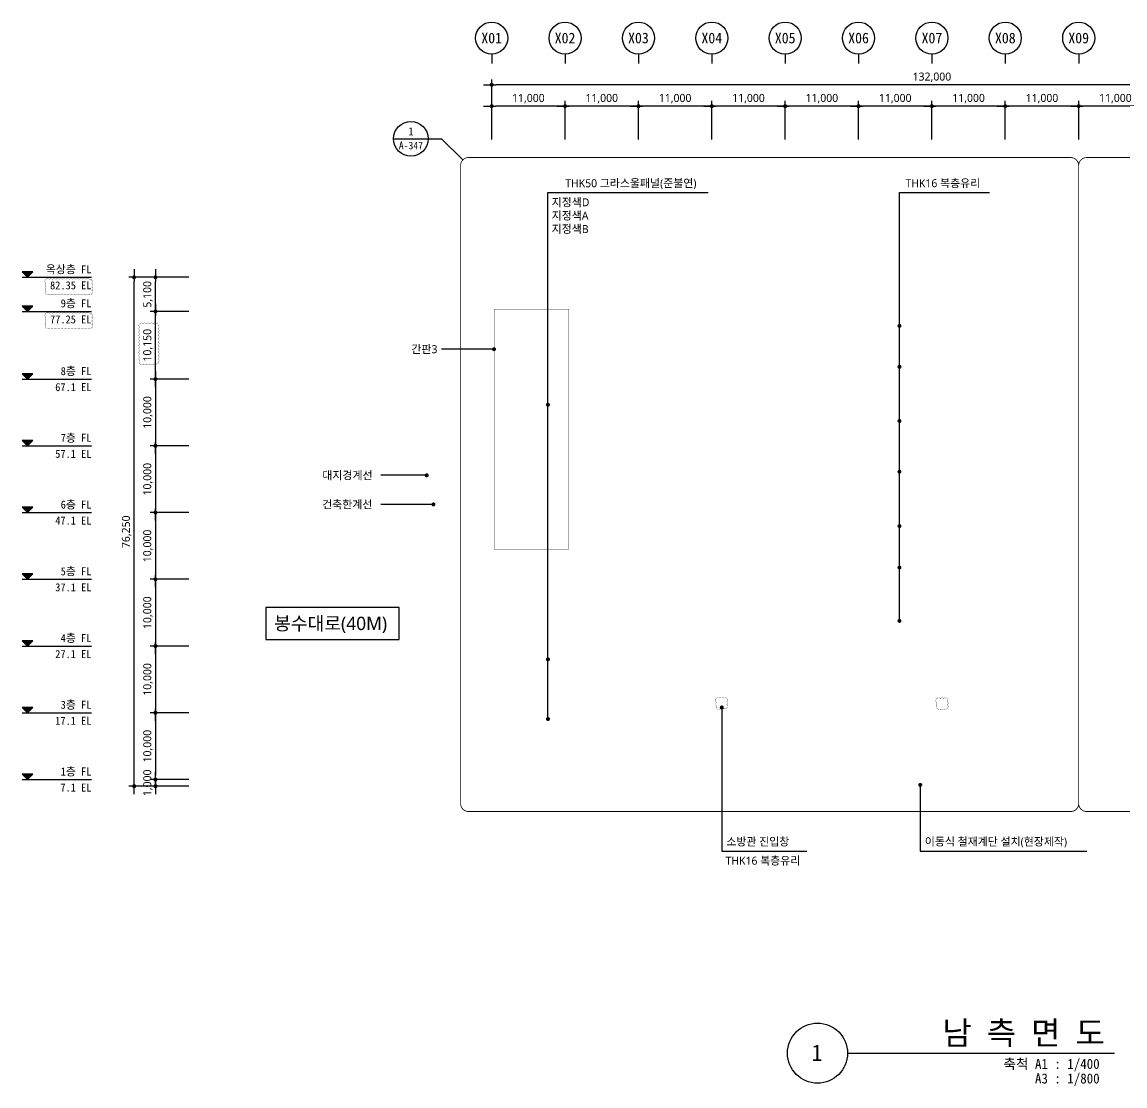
# Model space of a CAD drawing. Header units: millimetres. Extents: x 6178 to 1332178, y 1007012 to 1184858.
# Drawn here: x 1014178 to 1179513, y 1007012 to 1166428 of the extents above; entities that cross this region are included whole.
import ezdxf
from ezdxf.enums import TextEntityAlignment as Align

# ---------------------------------------------------------------- set-up
doc = ezdxf.new("R2010")
doc.units = ezdxf.units.MM
doc.linetypes.add('DASHDOTX2', pattern=[2, 1, -0.5, 0, -0.5])
doc.linetypes.add('HID', pattern=[2, 1.1, -0.9])
for name, color, linetype, lineweight in [('A-AXIS-BUBL', 7, 'Continuous', 25), ('A-DIMS', 7, 'Continuous', 25), ('A-FLXX-HID2', 3, 'HID', 25), ('A-MKXS-LEAD', 7, 'Continuous', 25), ('A-MKXS-MAK2', 3, 'DASHDOTX2', 25), ('A-MKXS-TEXT1', 3, 'Continuous', 25), ('A-MKXS-TEXT2', 7, 'Continuous', 25), ('A-MKXX-NAME', 3, 'Continuous', 25), ('A-XXXX-SYMB', 7, 'Continuous', 25), ('A-XXXX-TXT1', 3, 'Continuous', 25), ('A-XXXX-TXT2', 3, 'Continuous', 25), ('REV-202205', 20, 'Continuous', 25)]:
    doc.layers.add(name, color=color, linetype=linetype, lineweight=lineweight)
doc.styles.add('HY울릉도L', font='')
doc.styles.add('돋움체', font='')
doc.styles.add('맑은고딕', font='malgun.ttf')
doc.styles.get('HY울릉도L').set_extended_font_data('HYwulM')
doc.styles.get('돋움체').set_extended_font_data('DotumChe')
doc.dimstyles.new('CDIM', dxfattribs={"dimtxt": 3, "dimasz": 1.5, "dimexe": 2, "dimexo": 1, "dimgap": 1, "dimtad": 1, "dimdec": 0, "dimrnd": 0.5, "dimzin": 0, "dimdsep": 32, "dimlunit": 6, "dimtxsty": 'HY울릉도L', "dimblk1": '_CIDOT', "dimblk2": '_CIDOT', "dimsah": 1, "dimcen": 5.5, "dimclrd": 2, "dimclre": 2, "dimclrt": 7, "dimadec": 0, "dimazin": 0, "dimtfac": 1, "dimtdec": 0, "dimtix": 1, "dimtmove": 2, "dimatfit": 1, "dimldrblk": '_CIDOT', "dimfxl": 1, "dimtolj": 1, "dimtzin": 0, "dimlwd": -1, "dimarcsym": 0})

# ---------------------------------------------------------------- blocks, each defined once
blk = doc.blocks.new('_CIDOT')
at = {"color": 0, "linetype": 'ByBlock'}
blk.add_line((2, 0), (-1, 0), dxfattribs=at)
at = {"color": 0, "linetype": 'ByBlock', "const_width": 0.5}
blk.add_lwpolyline([(-0.25, 0, 1), (0.25, 0, 1)], format="xyb", close=True, dxfattribs=at)
blk = doc.blocks.new('*D85')
at = {"layer": 'A-DIMS', "lineweight": -2, "transparency": 16777216}
for p, q in [((120560, -217424), (114760, -217424)), ((120560, -227574), (114760, -227574))]:
    blk.add_line(p, q, dxfattribs=at)
at = {"layer": 'A-DIMS', "transparency": 16777216}
blk.add_line((115560, -226974), (115560, -218024), dxfattribs=at)
at = {"layer": 'A-DIMS', "transparency": 16777216, "xscale": 600, "yscale": 600, "zscale": 600}
for p, rotation in [((115560, -217424), 90), ((115560, -227574), 270)]:
    blk.add_blockref('_CIDOT', p, dxfattribs=dict(at, rotation=rotation))
at = {"layer": 'A-DIMS', "color": 3, "transparency": 16777216, "insert": (114436, -222499), "char_height": 1200, "attachment_point": 5, "rotation": 90, "style": '맑은고딕'}
blk.add_mtext('\\A1;10,150', dxfattribs=at)
blk = doc.blocks.new('*D86')
at = {"layer": 'A-DIMS', "lineweight": -2, "transparency": 16777216}
for p, q in [((120560, -227574), (114760, -227574)), ((120560, -237574), (114760, -237574))]:
    blk.add_line(p, q, dxfattribs=at)
at = {"layer": 'A-DIMS', "transparency": 16777216}
blk.add_line((115560, -228174), (115560, -236974), dxfattribs=at)
at = {"layer": 'A-DIMS', "transparency": 16777216, "xscale": 600, "yscale": 600, "zscale": 600}
for p, rotation in [((115560, -227574), 90), ((115560, -237574), 270)]:
    blk.add_blockref('_CIDOT', p, dxfattribs=dict(at, rotation=rotation))
at = {"layer": 'A-DIMS', "color": 3, "transparency": 16777216, "insert": (114436, -232574), "char_height": 1200, "attachment_point": 5, "rotation": 90, "style": '맑은고딕'}
blk.add_mtext('\\A1;10,000', dxfattribs=at)
blk = doc.blocks.new('*D87')
at = {"layer": 'A-DIMS', "lineweight": -2, "transparency": 16777216}
for p, q in [((120560, -237574), (114760, -237574)), ((120560, -247574), (114760, -247574))]:
    blk.add_line(p, q, dxfattribs=at)
at = {"layer": 'A-DIMS', "transparency": 16777216}
blk.add_line((115560, -238174), (115560, -246974), dxfattribs=at)
at = {"layer": 'A-DIMS', "transparency": 16777216, "xscale": 600, "yscale": 600, "zscale": 600}
for p, rotation in [((115560, -237574), 90), ((115560, -247574), 270)]:
    blk.add_blockref('_CIDOT', p, dxfattribs=dict(at, rotation=rotation))
at = {"layer": 'A-DIMS', "color": 3, "transparency": 16777216, "insert": (114436, -242574), "char_height": 1200, "attachment_point": 5, "rotation": 90, "style": '맑은고딕'}
blk.add_mtext('\\A1;10,000', dxfattribs=at)
blk = doc.blocks.new('*D88')
at = {"layer": 'A-DIMS', "lineweight": -2, "transparency": 16777216}
for p, q in [((120560, -247574), (114760, -247574)), ((120560, -257574), (114760, -257574))]:
    blk.add_line(p, q, dxfattribs=at)
at = {"layer": 'A-DIMS', "transparency": 16777216}
blk.add_line((115560, -248174), (115560, -256974), dxfattribs=at)
at = {"layer": 'A-DIMS', "transparency": 16777216, "xscale": 600, "yscale": 600, "zscale": 600}
for p, rotation in [((115560, -247574), 90), ((115560, -257574), 270)]:
    blk.add_blockref('_CIDOT', p, dxfattribs=dict(at, rotation=rotation))
at = {"layer": 'A-DIMS', "color": 3, "transparency": 16777216, "insert": (114436, -252574), "char_height": 1200, "attachment_point": 5, "rotation": 90, "style": '맑은고딕'}
blk.add_mtext('\\A1;10,000', dxfattribs=at)
blk = doc.blocks.new('*D89')
at = {"layer": 'A-DIMS', "lineweight": -2, "transparency": 16777216}
for p, q in [((120560, -257574), (114760, -257574)), ((120560, -267574), (114760, -267574))]:
    blk.add_line(p, q, dxfattribs=at)
at = {"layer": 'A-DIMS', "transparency": 16777216}
blk.add_line((115560, -258174), (115560, -266974), dxfattribs=at)
at = {"layer": 'A-DIMS', "transparency": 16777216, "xscale": 600, "yscale": 600, "zscale": 600}
for p, rotation in [((115560, -257574), 90), ((115560, -267574), 270)]:
    blk.add_blockref('_CIDOT', p, dxfattribs=dict(at, rotation=rotation))
at = {"layer": 'A-DIMS', "color": 3, "transparency": 16777216, "insert": (114436, -262574), "char_height": 1200, "attachment_point": 5, "rotation": 90, "style": '맑은고딕'}
blk.add_mtext('\\A1;10,000', dxfattribs=at)
blk = doc.blocks.new('*D90')
at = {"layer": 'A-DIMS', "lineweight": -2, "transparency": 16777216}
for p, q in [((120560, -267574), (114760, -267574)), ((120560, -277574), (114760, -277574))]:
    blk.add_line(p, q, dxfattribs=at)
at = {"layer": 'A-DIMS', "transparency": 16777216}
blk.add_line((115560, -268174), (115560, -276974), dxfattribs=at)
at = {"layer": 'A-DIMS', "transparency": 16777216, "xscale": 600, "yscale": 600, "zscale": 600}
for p, rotation in [((115560, -267574), 90), ((115560, -277574), 270)]:
    blk.add_blockref('_CIDOT', p, dxfattribs=dict(at, rotation=rotation))
at = {"layer": 'A-DIMS', "color": 3, "transparency": 16777216, "insert": (114436, -272574), "char_height": 1200, "attachment_point": 5, "rotation": 90, "style": '맑은고딕'}
blk.add_mtext('\\A1;10,000', dxfattribs=at)
blk = doc.blocks.new('*D91')
at = {"layer": 'A-DIMS', "lineweight": -2, "transparency": 16777216}
for p, q in [((120560, -277574), (114760, -277574)), ((120560, -287574), (114760, -287574))]:
    blk.add_line(p, q, dxfattribs=at)
at = {"layer": 'A-DIMS', "transparency": 16777216}
blk.add_line((115560, -278174), (115560, -286974), dxfattribs=at)
at = {"layer": 'A-DIMS', "transparency": 16777216, "xscale": 600, "yscale": 600, "zscale": 600}
for p, rotation in [((115560, -277574), 90), ((115560, -287574), 270)]:
    blk.add_blockref('_CIDOT', p, dxfattribs=dict(at, rotation=rotation))
at = {"layer": 'A-DIMS', "color": 3, "transparency": 16777216, "insert": (114436, -282574), "char_height": 1200, "attachment_point": 5, "rotation": 90, "style": '맑은고딕'}
blk.add_mtext('\\A1;10,000', dxfattribs=at)
blk = doc.blocks.new('*D92')
at = {"layer": 'A-DIMS', "lineweight": -2, "transparency": 16777216}
for p, q in [((120560, -212324), (114760, -212324)), ((120560, -217424), (114760, -217424))]:
    blk.add_line(p, q, dxfattribs=at)
at = {"layer": 'A-DIMS', "transparency": 16777216}
blk.add_line((115560, -216824), (115560, -212924), dxfattribs=at)
at = {"layer": 'A-DIMS', "transparency": 16777216, "xscale": 600, "yscale": 600, "zscale": 600}
for p, rotation in [((115560, -212324), 90), ((115560, -217424), 270)]:
    blk.add_blockref('_CIDOT', p, dxfattribs=dict(at, rotation=rotation))
at = {"layer": 'A-DIMS', "color": 3, "transparency": 16777216, "insert": (114436, -214874), "char_height": 1200, "attachment_point": 5, "rotation": 90, "style": '맑은고딕'}
blk.add_mtext('\\A1;5,100', dxfattribs=at)
blk = doc.blocks.new('*D93')
at = {"layer": 'A-DIMS', "lineweight": -2, "transparency": 16777216}
for p, q in [((120560, -212324), (111560, -212324)), ((120560, -288574), (111560, -288574))]:
    blk.add_line(p, q, dxfattribs=at)
at = {"layer": 'A-DIMS', "transparency": 16777216}
blk.add_line((112360, -287974), (112360, -212924), dxfattribs=at)
at = {"layer": 'A-DIMS', "transparency": 16777216, "xscale": 600, "yscale": 600, "zscale": 600}
for p, rotation in [((112360, -212324), 90), ((112360, -288574), 270)]:
    blk.add_blockref('_CIDOT', p, dxfattribs=dict(at, rotation=rotation))
at = {"layer": 'A-DIMS', "color": 3, "transparency": 16777216, "insert": (111239, -250449), "char_height": 1200, "attachment_point": 5, "rotation": 90, "style": '맑은고딕'}
blk.add_mtext('\\A1;76,250', dxfattribs=at)
blk = doc.blocks.new('*D94')
at = {"layer": 'A-DIMS', "lineweight": -2, "transparency": 16777216}
for p, q in [((120560, -287574), (114760, -287574)), ((120560, -288574), (114760, -288574))]:
    blk.add_line(p, q, dxfattribs=at)
at = {"layer": 'A-DIMS', "transparency": 16777216}
for p, q in [((115560, -286974), (115560, -286374)), ((115560, -287574), (115560, -288574)), ((115560, -289174), (115560, -289774))]:
    blk.add_line(p, q, dxfattribs=at)
at = {"layer": 'A-DIMS', "transparency": 16777216, "xscale": 600, "yscale": 600, "zscale": 600}
for p, rotation in [((115560, -287574), 270), ((115560, -288574), 90)]:
    blk.add_blockref('_CIDOT', p, dxfattribs=dict(at, rotation=rotation))
at = {"layer": 'A-DIMS', "color": 3, "transparency": 16777216, "insert": (114436, -288074), "char_height": 1200, "attachment_point": 5, "rotation": 90, "style": '맑은고딕'}
blk.add_mtext('\\A1;1,000', dxfattribs=at)
blk = doc.blocks.new('*D26')
at = {"layer": 'A-DIMS', "lineweight": -2, "transparency": 16777216}
for p, q in [((1084578, 1148828), (1084578, 1157828)), ((1216578, 1148828), (1216578, 1157828))]:
    blk.add_line(p, q, dxfattribs=at)
at = {"layer": 'A-DIMS', "transparency": 16777216}
blk.add_line((1215978, 1157028), (1085178, 1157028), dxfattribs=at)
at = {"layer": 'A-DIMS', "transparency": 16777216, "xscale": 600, "yscale": 600, "zscale": 600}
for p, rotation in [((1084578, 1157028), 179.9999999999026), ((1216578, 1157028), 359.9999999999026)]:
    blk.add_blockref('_CIDOT', p, dxfattribs=dict(at, rotation=rotation))
at = {"layer": 'A-DIMS', "color": 3, "transparency": 16777216, "insert": (1150578, 1158152), "char_height": 1200, "attachment_point": 5, "style": '맑은고딕'}
blk.add_mtext('\\A1;132,000', dxfattribs=at)
blk = doc.blocks.new('*D27')
at = {"layer": 'A-DIMS', "lineweight": -2, "transparency": 16777216}
for p, q in [((1084578, 1148828), (1084578, 1154628)), ((1095578, 1148828), (1095578, 1154628))]:
    blk.add_line(p, q, dxfattribs=at)
at = {"layer": 'A-DIMS', "transparency": 16777216}
blk.add_line((1094978, 1153828), (1085178, 1153828), dxfattribs=at)
at = {"layer": 'A-DIMS', "transparency": 16777216, "xscale": 600, "yscale": 600, "zscale": 600}
for p, rotation in [((1084578, 1153828), 179.9999999992772), ((1095578, 1153828), 359.9999999992772)]:
    blk.add_blockref('_CIDOT', p, dxfattribs=dict(at, rotation=rotation))
at = {"layer": 'A-DIMS', "color": 3, "transparency": 16777216, "insert": (1090078, 1154952), "char_height": 1200, "attachment_point": 5, "style": '맑은고딕'}
blk.add_mtext('\\A1;11,000', dxfattribs=at)
blk = doc.blocks.new('*D28')
at = {"layer": 'A-DIMS', "lineweight": -2, "transparency": 16777216}
for p, q in [((1095578, 1148828), (1095578, 1154628)), ((1106578, 1148828), (1106578, 1154628))]:
    blk.add_line(p, q, dxfattribs=at)
at = {"layer": 'A-DIMS', "transparency": 16777216}
blk.add_line((1105978, 1153828), (1096178, 1153828), dxfattribs=at)
at = {"layer": 'A-DIMS', "transparency": 16777216, "xscale": 600, "yscale": 600, "zscale": 600}
for p, rotation in [((1095578, 1153828), 179.9999999992772), ((1106578, 1153828), 359.9999999992772)]:
    blk.add_blockref('_CIDOT', p, dxfattribs=dict(at, rotation=rotation))
at = {"layer": 'A-DIMS', "color": 3, "transparency": 16777216, "insert": (1101078, 1154952), "char_height": 1200, "attachment_point": 5, "style": '맑은고딕'}
blk.add_mtext('\\A1;11,000', dxfattribs=at)
blk = doc.blocks.new('*D29')
at = {"layer": 'A-DIMS', "lineweight": -2, "transparency": 16777216}
for p, q in [((1106578, 1148828), (1106578, 1154628)), ((1117578, 1148828), (1117578, 1154628))]:
    blk.add_line(p, q, dxfattribs=at)
at = {"layer": 'A-DIMS', "transparency": 16777216}
blk.add_line((1116978, 1153828), (1107178, 1153828), dxfattribs=at)
at = {"layer": 'A-DIMS', "transparency": 16777216, "xscale": 600, "yscale": 600, "zscale": 600}
for p, rotation in [((1106578, 1153828), 179.9999999992772), ((1117578, 1153828), 359.9999999992772)]:
    blk.add_blockref('_CIDOT', p, dxfattribs=dict(at, rotation=rotation))
at = {"layer": 'A-DIMS', "color": 3, "transparency": 16777216, "insert": (1112078, 1154952), "char_height": 1200, "attachment_point": 5, "style": '맑은고딕'}
blk.add_mtext('\\A1;11,000', dxfattribs=at)
blk = doc.blocks.new('*D30')
at = {"layer": 'A-DIMS', "lineweight": -2, "transparency": 16777216}
for p, q in [((1117578, 1148828), (1117578, 1154628)), ((1128578, 1148828), (1128578, 1154628))]:
    blk.add_line(p, q, dxfattribs=at)
at = {"layer": 'A-DIMS', "transparency": 16777216}
blk.add_line((1127978, 1153828), (1118178, 1153828), dxfattribs=at)
at = {"layer": 'A-DIMS', "transparency": 16777216, "xscale": 600, "yscale": 600, "zscale": 600}
for p, rotation in [((1117578, 1153828), 179.9999999992772), ((1128578, 1153828), 359.9999999992772)]:
    blk.add_blockref('_CIDOT', p, dxfattribs=dict(at, rotation=rotation))
at = {"layer": 'A-DIMS', "color": 3, "transparency": 16777216, "insert": (1123078, 1154952), "char_height": 1200, "attachment_point": 5, "style": '맑은고딕'}
blk.add_mtext('\\A1;11,000', dxfattribs=at)
blk = doc.blocks.new('*D31')
at = {"layer": 'A-DIMS', "lineweight": -2, "transparency": 16777216}
for p, q in [((1128578, 1148828), (1128578, 1154628)), ((1139578, 1148828), (1139578, 1154628))]:
    blk.add_line(p, q, dxfattribs=at)
at = {"layer": 'A-DIMS', "transparency": 16777216}
blk.add_line((1138978, 1153828), (1129178, 1153828), dxfattribs=at)
at = {"layer": 'A-DIMS', "transparency": 16777216, "xscale": 600, "yscale": 600, "zscale": 600}
for p, rotation in [((1128578, 1153828), 179.9999999992772), ((1139578, 1153828), 359.9999999992772)]:
    blk.add_blockref('_CIDOT', p, dxfattribs=dict(at, rotation=rotation))
at = {"layer": 'A-DIMS', "color": 3, "transparency": 16777216, "insert": (1134078, 1154952), "char_height": 1200, "attachment_point": 5, "style": '맑은고딕'}
blk.add_mtext('\\A1;11,000', dxfattribs=at)
blk = doc.blocks.new('*D32')
at = {"layer": 'A-DIMS', "lineweight": -2, "transparency": 16777216}
for p, q in [((1139578, 1148828), (1139578, 1154628)), ((1150578, 1148828), (1150578, 1154628))]:
    blk.add_line(p, q, dxfattribs=at)
at = {"layer": 'A-DIMS', "transparency": 16777216}
blk.add_line((1149978, 1153828), (1140178, 1153828), dxfattribs=at)
at = {"layer": 'A-DIMS', "transparency": 16777216, "xscale": 600, "yscale": 600, "zscale": 600}
for p, rotation in [((1139578, 1153828), 179.9999999992772), ((1150578, 1153828), 359.9999999992772)]:
    blk.add_blockref('_CIDOT', p, dxfattribs=dict(at, rotation=rotation))
at = {"layer": 'A-DIMS', "color": 3, "transparency": 16777216, "insert": (1145078, 1154952), "char_height": 1200, "attachment_point": 5, "style": '맑은고딕'}
blk.add_mtext('\\A1;11,000', dxfattribs=at)
blk = doc.blocks.new('*D33')
at = {"layer": 'A-DIMS', "lineweight": -2, "transparency": 16777216}
for p, q in [((1150578, 1148828), (1150578, 1154628)), ((1161578, 1148828), (1161578, 1154628))]:
    blk.add_line(p, q, dxfattribs=at)
at = {"layer": 'A-DIMS', "transparency": 16777216}
blk.add_line((1160978, 1153828), (1151178, 1153828), dxfattribs=at)
at = {"layer": 'A-DIMS', "transparency": 16777216, "xscale": 600, "yscale": 600, "zscale": 600}
for p, rotation in [((1150578, 1153828), 179.9999999992675), ((1161578, 1153828), 359.9999999992675)]:
    blk.add_blockref('_CIDOT', p, dxfattribs=dict(at, rotation=rotation))
at = {"layer": 'A-DIMS', "color": 3, "transparency": 16777216, "insert": (1156078, 1154952), "char_height": 1200, "attachment_point": 5, "style": '맑은고딕'}
blk.add_mtext('\\A1;11,000', dxfattribs=at)
blk = doc.blocks.new('*D34')
at = {"layer": 'A-DIMS', "lineweight": -2, "transparency": 16777216}
for p, q in [((1161578, 1148828), (1161578, 1154628)), ((1172578, 1148828), (1172578, 1154628))]:
    blk.add_line(p, q, dxfattribs=at)
at = {"layer": 'A-DIMS', "transparency": 16777216}
blk.add_line((1171978, 1153828), (1162178, 1153828), dxfattribs=at)
at = {"layer": 'A-DIMS', "transparency": 16777216, "xscale": 600, "yscale": 600, "zscale": 600}
for p, rotation in [((1161578, 1153828), 179.9999999992675), ((1172578, 1153828), 359.9999999992675)]:
    blk.add_blockref('_CIDOT', p, dxfattribs=dict(at, rotation=rotation))
at = {"layer": 'A-DIMS', "color": 3, "transparency": 16777216, "insert": (1167078, 1154952), "char_height": 1200, "attachment_point": 5, "style": '맑은고딕'}
blk.add_mtext('\\A1;11,000', dxfattribs=at)
blk = doc.blocks.new('*D35')
at = {"layer": 'A-DIMS', "lineweight": -2, "transparency": 16777216}
for p, q in [((1172578, 1148828), (1172578, 1154628)), ((1183578, 1148828), (1183578, 1154628))]:
    blk.add_line(p, q, dxfattribs=at)
at = {"layer": 'A-DIMS', "transparency": 16777216}
blk.add_line((1182978, 1153828), (1173178, 1153828), dxfattribs=at)
at = {"layer": 'A-DIMS', "transparency": 16777216, "xscale": 600, "yscale": 600, "zscale": 600}
for p, rotation in [((1172578, 1153828), 179.9999999992675), ((1183578, 1153828), 359.9999999992675)]:
    blk.add_blockref('_CIDOT', p, dxfattribs=dict(at, rotation=rotation))
at = {"layer": 'A-DIMS', "color": 3, "transparency": 16777216, "insert": (1178078, 1154952), "char_height": 1200, "attachment_point": 5, "style": '맑은고딕'}
blk.add_mtext('\\A1;11,000', dxfattribs=at)
blk = doc.blocks.new('레벨')
at = {"layer": 'A-XXXX-SYMB'}
for points in [[(96360, -212323.7), (97160, -211523.7), (95560, -211523.7)], [(96360, -217423.7), (97160, -216623.7), (95560, -216623.7)], [(96360, -227573.7), (97160, -226773.7), (95560, -226773.7)], [(96360, -237573.7), (97160, -236773.7), (95560, -236773.7)], [(96360, -247573.7), (97160, -246773.7), (95560, -246773.7)], [(96360, -257573.7), (97160, -256773.7), (95560, -256773.7)], [(96360, -267573.7), (97160, -266773.7), (95560, -266773.7)], [(96360, -277573.7), (97160, -276773.7), (95560, -276773.7)], [(96360, -287573.7), (97160, -286773.7), (95560, -286773.7)]]:
    blk.add_hatch(color=256, dxfattribs=at).paths.add_polyline_path(points)
for p, q in [((95560, -211523.7), (96360, -212323.7)), ((97160, -211523.7), (95560, -211523.7)), ((96360, -212323.7), (97160, -211523.7)), ((95560, -212323.7), (105960, -212323.7)), ((95560, -216623.7), (96360, -217423.7)), ((97160, -216623.7), (95560, -216623.7)), ((95560, -217423.7), (105960, -217423.7)), ((96360, -217423.7), (97160, -216623.7)), ((95560, -226773.7), (96360, -227573.7)), ((97160, -226773.7), (95560, -226773.7)), ((95560, -227573.7), (105960, -227573.7)), ((96360, -227573.7), (97160, -226773.7)), ((95560, -236773.7), (96360, -237573.7)), ((97160, -236773.7), (95560, -236773.7)), ((95560, -237573.7), (105960, -237573.7)), ((96360, -237573.7), (97160, -236773.7)), ((95560, -246773.7), (96360, -247573.7)), ((97160, -246773.7), (95560, -246773.7)), ((95560, -247573.7), (105960, -247573.7)), ((96360, -247573.7), (97160, -246773.7)), ((95560, -256773.7), (96360, -257573.7)), ((97160, -256773.7), (95560, -256773.7)), ((95560, -257573.7), (105960, -257573.7)), ((96360, -257573.7), (97160, -256773.7)), ((95560, -266773.7), (96360, -267573.7)), ((97160, -266773.7), (95560, -266773.7)), ((95560, -267573.7), (105960, -267573.7)), ((96360, -267573.7), (97160, -266773.7)), ((95560, -276773.7), (96360, -277573.7)), ((97160, -276773.7), (95560, -276773.7)), ((95560, -277573.7), (105960, -277573.7)), ((96360, -277573.7), (97160, -276773.7)), ((95560, -286773.7), (96360, -287573.7)), ((97160, -286773.7), (95560, -286773.7)), ((95560, -287573.7), (105960, -287573.7)), ((96360, -287573.7), (97160, -286773.7))]:
    blk.add_line(p, q, dxfattribs=at)
at = {"layer": 'A-XXXX-TXT2', "style": '돋움체'}
for s, p in [('옥상층 FL', (105960, -211123.7)), ('82.35 EL', (105960, -213523.7)), ('9층 FL', (105960, -216223.7)), ('77.25 EL', (105960, -218623.7)), ('8층 FL', (105960, -226373.7)), ('67.1 EL', (105960, -228773.7)), ('7층 FL', (105960, -236373.7)), ('57.1 EL', (105960, -238773.7)), ('6층 FL', (105960, -246373.7)), ('47.1 EL', (105960, -248773.7)), ('5층 FL', (105960, -256373.7)), ('37.1 EL', (105960, -258773.7)), ('4층 FL', (105960, -266373.7)), ('27.1 EL', (105960, -268773.7)), ('3층 FL', (105960, -276373.7)), ('17.1 EL', (105960, -278773.7)), ('1층 FL', (105960, -286373.7)), ('7.1 EL', (105960, -288773.7))]:
    blk.add_text(s, height=1200, dxfattribs=at).set_placement(p, align=Align.MIDDLE_RIGHT)
at = {"layer": 'A-DIMS'}
for base, p1, p2, picture, middle in [((112360, -212323.7), (120960, -288573.7), (120960, -212323.7), '*D93', (111239.3, -250448.7)), ((115560, -212323.7), (120960, -217423.7), (120960, -212323.7), '*D92', (114436.1, -214873.7)), ((115560, -217423.7), (120960, -227573.7), (120960, -217423.7), '*D85', (114436.1, -222498.7)), ((115560, -237573.7), (120960, -227573.7), (120960, -237573.7), '*D86', (114436.1, -232573.7)), ((115560, -247573.7), (120960, -237573.7), (120960, -247573.7), '*D87', (114436.1, -242573.7)), ((115560, -257573.7), (120960, -247573.7), (120960, -257573.7), '*D88', (114436.1, -252573.7)), ((115560, -267573.7), (120960, -257573.7), (120960, -267573.7), '*D89', (114436.1, -262573.7)), ((115560, -277573.7), (120960, -267573.7), (120960, -277573.7), '*D90', (114436.1, -272573.7)), ((115560, -287573.7), (120960, -277573.7), (120960, -287573.7), '*D91', (114436.1, -282573.7)), ((115560, -288573.7), (120960, -287573.7), (120960, -288573.7), '*D94', (114436.1, -288073.7))]:
    dim = blk.add_linear_dim(base=base, p1=p1, p2=p2, angle=270, dimstyle='CDIM', override={"dimscale": 400, "dimtxsty": '맑은고딕', "dimclrd": 256, "dimclre": 256, "dimclrt": 3}, dxfattribs=at)
    dim.commit()
    dim.dimension.update_dxf_attribs({"geometry": picture, "text_midpoint": middle})

msp = doc.modelspace()

# ---------------------------------------------------------------- linework, layer by layer
msp.add_lwpolyline([(1070722.7, 1078719.1), (1050722.7, 1078719.1), (1050722.7, 1073919.1), (1070722.7, 1073919.1)], close=True)
msp.add_lwpolyline([(1070722.7, 1078719.1), (1050722.7, 1078719.1), (1050722.7, 1073919.1), (1070722.7, 1073919.1)], close=True)
at = {"layer": 'A-AXIS-BUBL', "ltscale": 0.2}
for p, q in [((1084577.9, 1161628), (1084577.9, 1160228)), ((1095577.9, 1161628), (1095577.9, 1160228)), ((1106577.9, 1161628), (1106577.9, 1160228)), ((1117577.9, 1161628), (1117577.9, 1160228)), ((1128577.9, 1161628), (1128577.9, 1160228)), ((1139577.9, 1161628), (1139577.9, 1160228)), ((1150577.9, 1161628), (1150577.9, 1160228)), ((1161577.9, 1161628), (1161577.9, 1160228)), ((1172577.9, 1161628), (1172577.9, 1160228))]:
    msp.add_line(p, q, dxfattribs=at)
for centre in [(1084577.9, 1164028), (1095577.9, 1164028), (1106577.9, 1164028), (1117577.9, 1164028), (1128577.9, 1164028), (1139577.9, 1164028), (1150577.9, 1164028), (1161577.9, 1164028), (1172577.9, 1164028)]:
    msp.add_circle(centre, 2400, dxfattribs=at)
at = {"layer": 'A-FLXX-HID2', "color": 251, "const_width": 50}
msp.add_lwpolyline([(1084927.9, 1087428), (1096127.9, 1087428), (1096127.9, 1123428), (1084927.9, 1123428)], close=True, dxfattribs=at)
at = {"layer": 'A-MKXS-LEAD'}
for p, q in [((1084927.9, 1117410.3), (1077039.5, 1117410.3)), ((1074845.5, 1098514.4), (1067957.1, 1098514.4)), ((1075845.5, 1094144), (1067957.1, 1094144))]:
    msp.add_line(p, q, dxfattribs=at)
at = {"layer": 'A-MKXS-LEAD', "const_width": 300}
for points in [[(1145861.1, 1120892.2, -1), (1145561.1, 1120892.2, -1)], [(1085077.9, 1117410.3, -1), (1084777.9, 1117410.3, -1)], [(1145861.1, 1114760.4, -1), (1145561.1, 1114760.4, -1)], [(1093165.3, 1109078.4, -1), (1092865.3, 1109078.4, -1)], [(1145861.1, 1106655.4, -1), (1145561.1, 1106655.4, -1)], [(1074995.5, 1098514.4, -1), (1074695.5, 1098514.4, -1)], [(1145861.1, 1099052.8, -1), (1145561.1, 1099052.8, -1)], [(1075995.5, 1094144, -1), (1075695.5, 1094144, -1)], [(1145861.1, 1090903.7, -1), (1145561.1, 1090903.7, -1)], [(1145861.1, 1084679.8, -1), (1145561.1, 1084679.8, -1)], [(1145861.1, 1076691.7, -1), (1145561.1, 1076691.7, -1)], [(1093165.3, 1070932.4, -1), (1092865.3, 1070932.4, -1)], [(1119227.9, 1063728, -1), (1118927.9, 1063728, -1)], [(1093165.3, 1061995.1, -1), (1092865.3, 1061995.1, -1)], [(1148977.9, 1052128, -1), (1148677.9, 1052128, -1)]]:
    msp.add_lwpolyline(points, format="xyb", close=True, dxfattribs=at)
at = {"layer": 'A-MKXS-MAK2', "linetype": 'Continuous'}
for p, q in [((1069870.8, 1148946.1), (1077044.7, 1148946.1)), ((1077044.7, 1148946.1), (1080270.4, 1145776.5))]:
    msp.add_line(p, q, dxfattribs=at)
at = {"layer": 'A-MKXS-MAK2', "const_width": 120}
for points in [[(1171377.9, 1146128), (1081118.9, 1146128, 0.41421356), (1079918.9, 1144928), (1079918.9, 1049328, 0.41421356), (1081118.9, 1048128), (1171377.9, 1048128, 0.41421356), (1172577.9, 1049328), (1172577.9, 1144928, 0.41421356)], [(1173777.9, 1146128), (1264300.7, 1146128, -0.41421356), (1265500.7, 1144928), (1265500.7, 1049328, -0.41421356), (1264300.7, 1048128), (1173777.9, 1048128, -0.41421356), (1172577.9, 1049328), (1172577.9, 1144928, -0.41421356)]]:
    msp.add_lwpolyline(points, format="xyb", close=True, dxfattribs=at)
at = {"layer": 'A-MKXS-MAK2', "linetype": 'Continuous'}
msp.add_circle((1072470.8, 1148946.1), 2600, dxfattribs=at)
at = {"layer": 'A-MKXS-TEXT2'}
for points in [[(1093015.3, 1061995.1), (1093015.3, 1140870.2), (1117015.3, 1140870.2)], [(1145711.1, 1076691.7), (1145711.1, 1140870.2), (1159200.3, 1140870.2)], [(1119077.9, 1063728), (1119077.9, 1042214.1), (1131841.3, 1042214.1)], [(1148827.9, 1052128), (1148827.9, 1042214.1), (1173806.1, 1042214.1)]]:
    msp.add_lwpolyline(points, dxfattribs=at)
at = {"layer": 'A-XXXX-SYMB'}
msp.add_line((1137927.9, 1011928), (1177927.9, 1011928), dxfattribs=at)
msp.add_circle((1133427.9, 1011928), 4500, dxfattribs=at)
at = {"layer": 'REV-202205', "const_width": 40}
for points in [[(1017773.5, 1127874.3, -0.52056705), (1018273.5, 1127874.3, -0.52056705), (1018773.5, 1127874.3, -0.52056705), (1019273.5, 1127874.3, -0.52056705), (1019773.5, 1127874.3, -0.52056705), (1020273.5, 1127874.3, -0.52056705), (1020773.5, 1127874.3, -0.52056705), (1021273.5, 1127874.3, -0.52056705), (1021773.5, 1127874.3, -0.52056705), (1022273.5, 1127874.3, -0.52056705), (1022773.5, 1127874.3, -0.52056705), (1023273.5, 1127874.3, -0.52056705), (1023773.5, 1127874.3, -0.52056705), (1024273.5, 1127874.3, -0.52056705), (1024631.7, 1127732.4, -0.52056705), (1024631.7, 1127232.4, -0.52056705), (1024631.7, 1126732.4, -0.52056705), (1024631.7, 1126232.4, -0.52056705), (1024631.7, 1125732.4, -0.52056705), (1024201.3, 1125662.8, -0.52056705), (1023701.3, 1125662.8, -0.52056705), (1023201.3, 1125662.8, -0.52056705), (1022701.3, 1125662.8, -0.52056705), (1022201.3, 1125662.8, -0.52056705), (1021701.3, 1125662.8, -0.52056705), (1021201.3, 1125662.8, -0.52056705), (1020701.3, 1125662.8, -0.52056705), (1020201.3, 1125662.8, -0.52056705), (1019701.3, 1125662.8, -0.52056705), (1019201.3, 1125662.8, -0.52056705), (1018701.3, 1125662.8, -0.52056705), (1018201.3, 1125662.8, -0.52056705), (1017773.5, 1125735, -0.52056705), (1017773.5, 1126235, -0.52056705), (1017773.5, 1126735, -0.52056705), (1017773.5, 1127235, -0.52056705)], [(1017773.5, 1122774.3, -0.52056705), (1018273.5, 1122774.3, -0.52056705), (1018773.5, 1122774.3, -0.52056705), (1019273.5, 1122774.3, -0.52056705), (1019773.5, 1122774.3, -0.52056705), (1020273.5, 1122774.3, -0.52056705), (1020773.5, 1122774.3, -0.52056705), (1021273.5, 1122774.3, -0.52056705), (1021773.5, 1122774.3, -0.52056705), (1022273.5, 1122774.3, -0.52056705), (1022773.5, 1122774.3, -0.52056705), (1023273.5, 1122774.3, -0.52056705), (1023773.5, 1122774.3, -0.52056705), (1024273.5, 1122774.3, -0.52056705), (1024631.7, 1122632.4, -0.52056705), (1024631.7, 1122132.4, -0.52056705), (1024631.7, 1121632.4, -0.52056705), (1024631.7, 1121132.4, -0.52056705), (1024631.7, 1120632.4, -0.52056705), (1024201.3, 1120562.8, -0.52056705), (1023701.3, 1120562.8, -0.52056705), (1023201.3, 1120562.8, -0.52056705), (1022701.3, 1120562.8, -0.52056705), (1022201.3, 1120562.8, -0.52056705), (1021701.3, 1120562.8, -0.52056705), (1021201.3, 1120562.8, -0.52056705), (1020701.3, 1120562.8, -0.52056705), (1020201.3, 1120562.8, -0.52056705), (1019701.3, 1120562.8, -0.52056705), (1019201.3, 1120562.8, -0.52056705), (1018701.3, 1120562.8, -0.52056705), (1018201.3, 1120562.8, -0.52056705), (1017773.5, 1120635, -0.52056705), (1017773.5, 1121135, -0.52056705), (1017773.5, 1121635, -0.52056705), (1017773.5, 1122135, -0.52056705)], [(1031824.9, 1121213.8, -0.52056705), (1032324.9, 1121213.8, -0.52056705), (1032824.9, 1121213.8, -0.52056705), (1033324.9, 1121213.8, -0.52056705), (1033824.9, 1121213.8, -0.52056705), (1034324.9, 1121213.8, -0.52056705), (1034586.1, 1120974.9, -0.52056705), (1034586.1, 1120474.9, -0.52056705), (1034586.1, 1119974.9, -0.52056705), (1034586.1, 1119474.9, -0.52056705), (1034586.1, 1118974.9, -0.52056705), (1034586.1, 1118474.9, -0.52056705), (1034586.1, 1117974.9, -0.52056705), (1034586.1, 1117474.9, -0.52056705), (1034586.1, 1116974.9, -0.52056705), (1034586.1, 1116474.9, -0.52056705), (1034586.1, 1115974.9, -0.52056705), (1034586.1, 1115474.9, -0.52056705), (1034348.5, 1115212.5, -0.52056705), (1033848.5, 1115212.5, -0.52056705), (1033348.5, 1115212.5, -0.52056705), (1032848.5, 1115212.5, -0.52056705), (1032348.5, 1115212.5, -0.52056705), (1031848.5, 1115212.5, -0.52056705), (1031824.9, 1115688.9, -0.52056705), (1031824.9, 1116188.9, -0.52056705), (1031824.9, 1116688.9, -0.52056705), (1031824.9, 1117188.9, -0.52056705), (1031824.9, 1117688.9, -0.52056705), (1031824.9, 1118188.9, -0.52056705), (1031824.9, 1118688.9, -0.52056705), (1031824.9, 1119188.9, -0.52056705), (1031824.9, 1119688.9, -0.52056705), (1031824.9, 1120188.9, -0.52056705), (1031824.9, 1120688.9, -0.52056705)], [(1118289.5, 1065115.3, -0.52056705), (1118789.5, 1065115.3, -0.52056705), (1119289.5, 1065115.3, -0.52056705), (1119789.5, 1065115.3, -0.52056705), (1119823.7, 1064649.5, -0.52056705), (1119823.7, 1064149.5, -0.52056705), (1119823.7, 1063649.5, -0.52056705), (1119404.4, 1063568.8, -0.52056705), (1118904.4, 1063568.8, -0.52056705), (1118404.4, 1063568.8, -0.52056705), (1118289.5, 1063953.9, -0.52056705), (1118289.5, 1064453.9, -0.52056705)], [(1151339.5, 1065065.3, -0.52056705), (1151839.5, 1065065.3, -0.52056705), (1152339.5, 1065065.3, -0.52056705), (1152839.5, 1065065.3, -0.52056705), (1152873.7, 1064599.5, -0.52056705), (1152873.7, 1064099.5, -0.52056705), (1152873.7, 1063599.5, -0.52056705), (1152454.4, 1063518.8, -0.52056705), (1151954.4, 1063518.8, -0.52056705), (1151454.4, 1063518.8, -0.52056705), (1151339.5, 1063903.9, -0.52056705), (1151339.5, 1064403.9, -0.52056705)]]:
    msp.add_lwpolyline(points, format="xyb", close=True, dxfattribs=at)

# ---------------------------------------------------------------- block references
at = {"layer": 'A-MKXX-NAME'}
msp.add_blockref('레벨', (918617.9, 1340501.7), dxfattribs=at)

# ---------------------------------------------------------------- texts
at = {"layer": 'A-MKXS-TEXT1', "style": '맑은고딕'}
for s, p in [('THK50 그라스울패널(준불연)', (1115281, 1142278.8)), ('간판3', (1076449.1, 1117410.3))]:
    msp.add_text(s, height=1200, dxfattribs=at).set_placement(p, align=Align.MIDDLE_RIGHT)
for s, p in [('THK16 복층유리', (1146604.3, 1142278.8)), ('지정색D', (1093576, 1139417.3)), ('지정색A', (1093576, 1137417.3)), ('지정색B', (1093576, 1135417.3)), ('대지경계선', (1059191.6, 1098514.4)), ('건축한계선', (1059170.2, 1094144)), ('소방관 진입창', (1119757.6, 1043622.7)), ('이동식 철재계단 설치(현장제작)', (1149507.6, 1043622.7)), ('THK16 복층유리', (1119638.7, 1040761.2))]:
    msp.add_text(s, height=1200, dxfattribs=at).set_placement(p, align=Align.MIDDLE_LEFT)
msp.add_text('봉수대로(40M)', height=2000, dxfattribs=at).set_placement((1060428.5, 1076319.1), align=Align.MIDDLE_CENTER)
at = {"layer": 'A-MKXS-TEXT2', "style": '돋움체'}
for s, height, p in [('1', 1200, (1072470.8, 1150048.4)), ('A-347', 1120, (1072470.8, 1147916.2))]:
    msp.add_text(s, height=height, dxfattribs=at).set_placement(p, align=Align.MIDDLE)
at = {"layer": 'A-XXXX-TXT1', "style": '돋움체'}
msp.add_text('남 측 면 도', height=3500, dxfattribs=at).set_placement((1176498.9, 1012154.4), align=Align.BOTTOM_RIGHT)
msp.add_text('1', height=2500, dxfattribs=at).set_placement((1133370.2, 1011981.4), align=Align.MIDDLE)
for s, p in [('축척 A1 : 1/400', (1175720.1, 1011066.6)), ('A3 : 1/800', (1175720.1, 1008877.5))]:
    msp.add_text(s, height=1500, dxfattribs=at).set_placement(p, align=Align.TOP_RIGHT)
at = {"layer": 'A-XXXX-TXT2', "ltscale": 0.2, "style": '돋움체'}
for s, p in [('X01', (1084577.9, 1164028)), ('X02', (1095577.9, 1164028)), ('X03', (1106577.9, 1164028)), ('X04', (1117577.9, 1164028)), ('X05', (1128577.9, 1164028)), ('X06', (1139577.9, 1164028)), ('X07', (1150577.9, 1164028)), ('X08', (1161577.9, 1164028)), ('X09', (1172577.9, 1164028))]:
    msp.add_text(s, height=1600, dxfattribs=at).set_placement(p, align=Align.MIDDLE)

# ---------------------------------------------------------------- dimensions: what is measured, and where the dimension line sits
at = {"layer": 'A-DIMS'}
for p1, p2, distance, picture, middle in [((1216577.9, 1148428), (1084577.9, 1148428), -8600, '*D26', (1150577.9, 1158151.9)), ((1095577.9, 1148428), (1084577.9, 1148428), -5400, '*D27', (1090077.9, 1154951.9)), ((1106577.9, 1148428), (1095577.9, 1148428), -5400, '*D28', (1101077.9, 1154951.9)), ((1117577.9, 1148428), (1106577.9, 1148428), -5400, '*D29', (1112077.9, 1154951.9)), ((1128577.9, 1148428), (1117577.9, 1148428), -5400, '*D30', (1123077.9, 1154951.9)), ((1139577.9, 1148428), (1128577.9, 1148428), -5400, '*D31', (1134077.9, 1154951.9)), ((1150577.9, 1148428), (1139577.9, 1148428), -5400, '*D32', (1145077.9, 1154951.9)), ((1161577.9, 1148428), (1150577.9, 1148428), -5400, '*D33', (1156077.9, 1154951.9)), ((1172577.9, 1148428), (1161577.9, 1148428), -5400, '*D34', (1167077.9, 1154951.9)), ((1183577.9, 1148428), (1172577.9, 1148428), -5400, '*D35', (1178077.9, 1154951.9))]:
    dim = msp.add_aligned_dim(p1=p1, p2=p2, distance=distance, dimstyle='CDIM', override={"dimscale": 400, "dimtxsty": '맑은고딕', "dimclrd": 256, "dimclre": 256, "dimclrt": 3}, dxfattribs=at)
    dim.commit()
    dim.dimension.update_dxf_attribs({"geometry": picture, "text_midpoint": middle})

doc.saveas('drawing.dxf')
